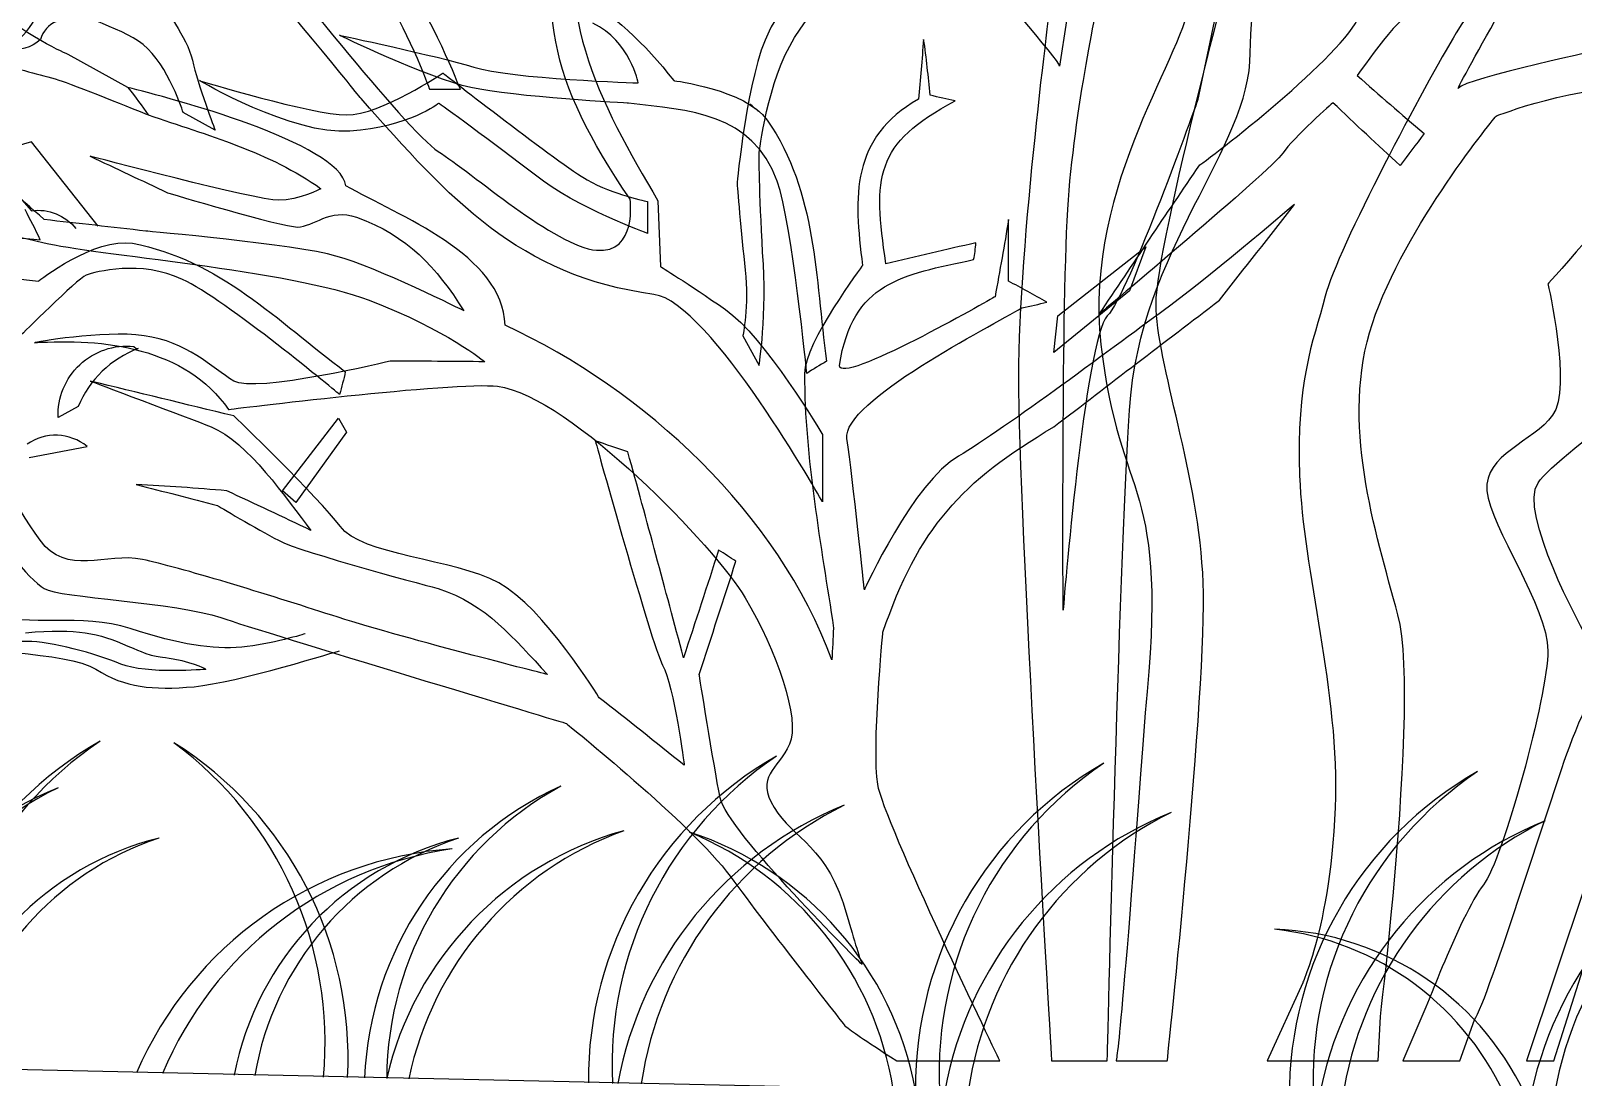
# Model space of a CAD drawing. Header units: millimetres. Extents: x 3633 to 4629, y 3430 to 3787.
# Drawn here: x 4441.1 to 4446.29, y 3465.78 to 3469.3 of the extents above; entities that cross this region are included whole.
import ezdxf

# ---------------------------------------------------------------- set-up
doc = ezdxf.new("R2010")
doc.units = ezdxf.units.MM

# ---------------------------------------------------------------- blocks, each defined once
blk = doc.blocks.new('grass')
at = {"color": 0}
for centre, radius, start, end in [((283.4, 7.6), 250.6, 120.9153, 181.7436), ((299.1, 17.8), 250.6, 125.1975, 184.082), ((498.8, 7.6), 250.6, 120.9153, 181.7436), ((514.5, 17.8), 250.6, 125.1975, 184.082), ((290.9, 7.6), 250.6, 358.2564, 59.0847), ((275.2, 17.8), 250.6, 355.918, 54.8025), ((953.9, 7.6), 250.6, 120.9153, 181.7436), ((969.6, 17.8), 250.6, 125.1975, 184.082), ((1174, 7.6), 250.6, 120.9153, 181.7436), ((1189.7, 17.8), 250.6, 125.1975, 184.082), ((778.4, -4.1), 225.6, 115.7068, 178.9593), ((793.3, 3.8), 225.6, 119.989, 180.9593), ((300.2, -39.5), 250.6, 113.3716, 170.93), ((317.1, -31.4), 250.6, 117.6539, 172.7928), ((441.8, -39.5), 250.6, 113.3716, 170.93), ((458.7, -31.4), 250.6, 117.6539, 172.7928), ((970.7, -39.5), 250.6, 113.3716, 170.93), ((987.6, -31.4), 250.6, 117.6539, 172.7928), ((1190.7, -39.5), 250.6, 113.3716, 170.93), ((1207.6, -31.4), 250.6, 117.6539, 172.7928), ((788.6, -45.9), 225.6, 106.7576, 168.2484), ((804.6, -40.5), 225.6, 111.0398, 169.6613), ((702.6, -45.9), 225.6, 11.7516, 73.2424), ((686.6, -40.5), 225.6, 10.3387, 68.9602), ((465.3, -38.9), 204.5, 105.3788, 169.0232), ((479.8, -34.3), 204.5, 109.661, 170.3333), ((666.7, -34.5), 204.5, 105.3788, 170.2977), ((681.3, -29.9), 204.5, 109.661, 171.6027), ((631.6, -94.2), 250.6, 95.3506, 157.9162), ((650.1, -91.8), 250.6, 99.6328, 158.5173), ((18.2, -79.9), 193.4, 24.414, 89.3231), ((3.8, -79.2), 193.4, 24.1831, 85.0409)]:
    blk.add_arc(centre, radius, start, end, dxfattribs=at)
blk = doc.blocks.new('*U290')
at = {"color": 0}
for points in [[(-858.1, 1092.6, 0.453766), (-900.2, 1073.9, -0.265564), (-935.2, 1064.5, 0.264557), (-895.5, 1137), (-818.3, 1146.3, -0.415939), (-778.6, 1092.6), (-787.9, 1092.6)], [(-839.4, 877.4), (-909.5, 966.3), (-989, 942.9), (-961, 1001.4, 0.323273), (-1040.5, 1003.7), (-1031.1, 989.7, -1.034378), (-1010.1, 947.6), (-1017.1, 928.9, 0.280991), (-942.3, 931.2), (-909.5, 893.8, -0.26123), (-862.8, 875.1)], [(-911.9, 634.3), (-851.1, 646, 0.334427), (-914.2, 648.3)], [(-799.6, 748.8), (-797.3, 748.8, 0.20787), (-860.4, 688), (-881.5, 676.4, -0.455139), (-802, 751.2), (-799.6, 748.8)]]:
    blk.add_lwpolyline(points, format="xyb", dxfattribs=at)
for points in [[(690.4, 0), (721.4, 97.3)], [(505.8, 0), (508.2, 46.8), (509.4, 57.3), (510.8, 69.7), (512.4, 83.8), (514.1, 99.4), (515.9, 116.3), (517.7, 134.5), (519.6, 153.6), (521.5, 173.6), (523.3, 194.3), (525.1, 215.5), (526.8, 237), (528.4, 258.7), (529.8, 280.3), (531.1, 301.8), (532.1, 322.9), (532.9, 343.5), (533.4, 363.4), (533.6, 382.5), (533.4, 400.5), (532.9, 417.3), (532, 432.8), (530.7, 446.7), (528.9, 458.9), (526.6, 469.1)], [(774, 382.4), (773.2, 375.8), (772, 367.8), (770.3, 358.6), (768.1, 348.4), (765.6, 337.2), (762.7, 325.2), (759.5, 312.5), (756, 299.1), (752.3, 285.3), (748.4, 271.1), (744.3, 256.6), (740.2, 242), (736, 227.3), (731.7, 212.8), (727.5, 198.5), (723.4, 184.5), (661.8, 0)], [(591.8, 0), (607.1, 43.3), (608.5, 45.7), (610.3, 49.3), (612.4, 54), (614.7, 59.8), (617.4, 66.5), (620.2, 74), (623.3, 82.4), (626.6, 91.5), (630.1, 101.3), (633.7, 111.7), (637.5, 122.6), (641.3, 133.9), (698.8, 307.3)], [(460.6, 266.3), (460, 253.5), (459.2, 241.2), (458.2, 229.3), (457.2, 217.8), (455.9, 206.9), (454.6, 196.3), (453.2, 186.2), (451.7, 176.6), (450.1, 167.4), (448.5, 158.7), (446.8, 150.5), (445.1, 142.7), (443.4, 135.4), (441.7, 128.5), (440, 122.1), (438.3, 116.2), (436.7, 110.7), (435.2, 105.7), (433.7, 101.2), (432.3, 97.2), (431, 93.6), (429.9, 90.5), (428.9, 87.9), (428, 85.7), (427.3, 84), (426.8, 82.8), (426.5, 82.1), (389, 0)], [(616.4, 185.1), (614.1, 182.1), (611.6, 178.5), (609.1, 174.4), (606.5, 169.9), (603.8, 165), (601, 159.7), (598.2, 154.1), (595.3, 148.3), (592.4, 142.3), (589.5, 136.2), (586.7, 129.9), (583.8, 123.6), (581.1, 117.3), (578.3, 111), (575.7, 104.9), (573.2, 98.9), (570.7, 93), (568.4, 87.5), (566.3, 82.2), (564.2, 77.3), (562.4, 72.7), (560.8, 68.6), (559.4, 65), (556, 56.6), (531.6, 0)], [(0, 0), (108.3, 0)], [(162.5, 0), (221.1, 0)], [(230.3, 0), (284.1, 0)], [(389, 0), (505.8, 0)], [(531.6, 0), (591.8, 0)], [(661.8, 0), (690.4, 0)]]:
    blk.add_lwpolyline(points, dxfattribs=at)
for points, knots in [([(244.3, 684.2), (256, 855.2), (371.4, 959.1), (371.4, 1059.9), (371.4, 1059.9), (371.4, 1160), (422.1, 1334.8), (464.9, 1389.1), (464.9, 1389.1), (507.6, 1443.5), (620, 1587), (620, 1606), (620, 1606), (620, 1625.5), (709.2, 1811.8), (709.2, 1811.8)], [0.2962963, 0.2962963, 0.2962963, 0.2962963, 0.3333333, 0.3333333, 0.3333333, 0.3333333, 0.3703704, 0.3703704, 0.3703704, 0.3703704, 0.4074074, 0.4074074, 0.4074074, 0.4074074, 0.4444444, 0.4444444, 0.4444444, 0.4444444]), ([(330.5, 1273.1), (330.5, 1273.1), (307.3, 1172.3), (307.3, 1117.3), (307.3, 1117.3), (307.3, 1063.5), (195.5, 923.6), (214.4, 753.2)], [0.1, 0.1, 0.1, 0.1, 0.15, 0.15, 0.15, 0.15, 0.2, 0.2, 0.2, 0.2]), ([(321.9, 502.7), (317.7, 615.1), (272.4, 734.3), (272.4, 796), (272.4, 796), (272.4, 858.3), (361.6, 1191.2), (361.6, 1191.2)], [0.4, 0.4, 0.4, 0.4, 0.45, 0.45, 0.45, 0.45000001, 0.5, 0.5, 0.5, 0.5]), ([(-641.4, 1148.4), (-641.4, 1148.4), (-556.5, 1134.4), (-538.2, 1116.1), (-538.2, 1116.1), (-519.9, 1097.7), (-491.1, 1021.4), (-491.1, 1021.4)], [0.3, 0.3, 0.3, 0.3, 0.4, 0.4, 0.4, 0.4, 0.5, 0.5, 0.5, 0.5]), ([(161.9, 1117.9), (161.9, 1117.9), (127.7, 858.3), (127.7, 719), (127.7, 719), (127.7, 579.1), (162.5, 0), (162.5, 0)], [0.14814815, 0.14814815, 0.14814815, 0.14814815, 0.18518519, 0.18518519, 0.18518519, 0.1851852, 0.22222222, 0.22222222, 0.22222222, 0.22222222]), ([(-585.8, 1078.2), (-585.8, 1078.2), (-483.8, 1056.8), (-444.7, 1044.6), (-444.7, 1044.6), (-405.6, 1032.4), (-271.8, 1028.1), (-271.8, 1028.1)], [0.6666667, 0.6666667, 0.6666667, 0.6666667, 0.75, 0.75, 0.75, 0.75, 0.8333333, 0.8333333, 0.8333333, 0.8333333]), ([(-943.2, 1049.5), (-919.4, 1040.3), (-896.8, 1036.6), (-877.2, 1029.9), (-877.2, 1029.9), (-857.7, 1023.2), (-786.8, 994.5), (-786.8, 994.5)], [0.8421053, 0.8421053, 0.8421053, 0.8421053, 0.8947368, 0.8947368, 0.8947368, 0.8947369, 0.9473684, 0.9473684, 0.9473684, 0.9473684]), ([(-733, 1030.5), (-733, 1030.5), (-614.5, 994.5), (-578.5, 994.5), (-578.5, 994.5), (-541.8, 994.5), (-477.1, 1038.5), (-477.1, 1038.5)], [0, 0, 0, 0, 0.1111111, 0.1111111, 0.1111111, 0.1111111, 0.2222222, 0.2222222, 0.2222222, 0.2222222]), ([(838.7, 1041.5), (838.7, 1041.5), (813.1, 972.5), (794.1, 945.6), (794.1, 945.6), (775.2, 918.7), (684.2, 816.7), (684.2, 816.7)], [0.93103448, 0.93103448, 0.93103448, 0.93103448, 0.96551724, 0.96551724, 0.96551724, 0.96551725, 1, 1, 1, 1]), ([(526.6, 469.1), (502.7, 556.5), (465.5, 672.6), (499.7, 775.2), (499.7, 775.2), (533.9, 877.8), (629.8, 993.3), (629.8, 993.3)], [0.36666667, 0.36666667, 0.36666667, 0.36666667, 0.4, 0.4, 0.4, 0.40000001, 0.43333333, 0.43333333, 0.43333333, 0.43333333]), ([(-605.4, 916.9), (-605.4, 916.9), (-628, 904.7), (-650, 904.7), (-650, 904.7), (-672.6, 904.7), (-847.9, 951.1), (-847.9, 951.1)], [0.55172414, 0.55172414, 0.55172414, 0.55172414, 0.56896552, 0.56896552, 0.56896552, 0.56896553, 0.5862069, 0.5862069, 0.5862069, 0.5862069]), ([(-766.6, 912.6), (-766.6, 912.6), (-646.3, 876.6), (-629.8, 876.6), (-629.8, 876.6), (-613.3, 876.6), (-596.2, 896.8), (-568.1, 887)], [0.60344828, 0.60344828, 0.60344828, 0.60344828, 0.62068966, 0.62068966, 0.62068966, 0.62068967, 0.63793103, 0.63793103, 0.63793103, 0.63793103]), ([(-36, 836.3), (-36, 836.3), (-97.1, 755), (-97.1, 722.7), (-97.1, 722.7), (-97.1, 633.5), (-79.4, 541.8), (-66.6, 455.1)], [0.4137931, 0.4137931, 0.4137931, 0.4137931, 0.43103448, 0.43103448, 0.43103448, 0.43103449, 0.44827586, 0.44827586, 0.44827586, 0.44827586]), ([(-697, 714.7), (-719.6, 728.8), (-746.5, 756.3), (-791.1, 762.4), (-791.1, 762.4), (-835.7, 768.5), (-906.5, 755), (-906.5, 755)], [0.84482759, 0.84482759, 0.84482759, 0.84482759, 0.86206897, 0.86206897, 0.86206897, 0.86206898, 0.87931034, 0.87931034, 0.87931034, 0.87931034]), ([(620, 599.3), (623.7, 561.4), (684.2, 477.1), (684.2, 431.3), (684.2, 431.3), (684.2, 384.8), (636.5, 210.1), (616.4, 185.1)], [0.06896552, 0.06896552, 0.06896552, 0.06896552, 0.10344828, 0.10344828, 0.10344828, 0.10344829, 0.13793103, 0.13793103, 0.13793103, 0.13793103]), ([(698.8, 307.3), (725.7, 389.7), (781.3, 494.8), (847.9, 515.6), (847.9, 515.6), (914.5, 536.3), (1022.6, 510.7), (1022.6, 510.7)], [0.24137931, 0.24137931, 0.24137931, 0.24137931, 0.27586207, 0.27586207, 0.27586207, 0.27586208, 0.31034483, 0.31034483, 0.31034483, 0.31034483]), ([(-815.5, 417.2), (-841.8, 428.2), (-890, 441), (-913.9, 441), (-913.9, 441), (-937.7, 441), (-993.3, 442.3), (-1017.1, 457.5), (-1017.1, 457.5), (-1040.9, 472.8), (-1078.2, 514.4), (-1078.2, 514.4)], [0.7894737, 0.7894737, 0.7894737, 0.7894737, 0.8421053, 0.8421053, 0.8421053, 0.8421053, 0.8947368, 0.8947368, 0.8947368, 0.8947369, 0.9473684, 0.9473684, 0.9473684, 0.9473684]), ([(-915.7, 450.2), (-860.1, 455.1), (-839.9, 449.6), (-808.2, 436.2), (-808.2, 436.2), (-776.4, 422.7), (-786.2, 427.6), (-760.5, 422.7), (-760.5, 422.7), (-734.9, 417.8), (-726.3, 411.7), (-726.3, 411.7)], [0.5789474, 0.5789474, 0.5789474, 0.5789474, 0.6315789, 0.6315789, 0.6315789, 0.631579, 0.6842105, 0.6842105, 0.6842105, 0.6842105, 0.7368421, 0.7368421, 0.7368421, 0.7368421]), ([(-36.6, 101.3), (-36.6, 101.3), (-178.4, 241.3), (-185.7, 276.7), (-185.7, 276.7), (-193, 312.2), (-207.7, 406.2), (-207.7, 406.2)], [0.28888889, 0.28888889, 0.28888889, 0.28888889, 0.31111111, 0.31111111, 0.31111111, 0.31111112, 0.33333333, 0.33333333, 0.33333333, 0.33333333])]:
    blk.add_open_spline(points, degree=3, knots=knots, dxfattribs=at)
for points in [[(371.4, 1273.1), (371.4, 1273.1), (315.8, 1009.2), (315.8, 1009.2)], [(-280.4, 905.9), (-366.5, 1032.4), (-381.2, 1106.3), (-344.5, 1248.6)], [(-319.5, 1232.1), (-372.6, 1114.2), (-310.3, 1004.9), (-251.1, 904.1)], [(-5.5, 1215.6), (-5.5, 1215.6), (-111.8, 1128.3), (-134.4, 1082.5)], [(590.1, 1022.6), (582.2, 1011.6), (681.7, 1188.1), (681.7, 1188.1)], [(681.7, 1188.1), (681.7, 1188.1), (618.8, 1132.6), (587.7, 1080.6)], [(-563.2, 1011.6), (-563.2, 1011.6), (-651.2, 1122.2), (-706.8, 1180.2)], [(-673.2, 1174.1), (-655.5, 1158.2), (-516.2, 978), (-482, 956)], [(-465.5, 1182.6), (-371.4, 1150.9), (-294.4, 1109.3), (-234.6, 1030.5)], [(-107.5, 1075.7), (-78.2, 1122.2), (-23.8, 1182.6), (-23.8, 1182.6)], [(171, 1045.8), (171, 1051.9), (94.7, 1136.8), (78.2, 1161.3)], [(-797.2, 1072.1), (-824.7, 1090.4), (-875.4, 1100.2), (-893.1, 1126.4)], [(-774, 1124), (-771.5, 1103.8), (-745.9, 1077.6), (-740.4, 1051.9)], [(-458.8, 1021.4), (-458.8, 1021.4), (-491.8, 1105.7), (-516.8, 1130.7)], [(180.2, 905.3), (188.1, 1009.8), (214.4, 1127.7), (214.4, 1127.7)], [(572.4, 1119.7), (532.7, 1109.3), (506.4, 1066), (483.8, 1036)], [(-871.1, 1058), (-871.1, 1058), (-918.7, 1077.6), (-958.5, 1116.1)], [(318.3, 942), (348.8, 963.3), (489.3, 1075.1), (486.9, 1105.1)], [(-271.8, 1028.1), (-271.8, 1028.1), (-280.4, 1072.1), (-319.5, 1091)], [(178.4, 1093.5), (178.4, 1093.5), (171, 1045.8), (171, 1045.8)], [(-750.1, 996.9), (-752.6, 1004.3), (-769.1, 1053.8), (-797.2, 1072.1)], [(-447.8, 1023.2), (-493.6, 1033.6), (-585.8, 1078.2), (-585.8, 1078.2)], [(-134.4, 1082.5), (-157.6, 1036.6), (-168, 922.4), (-168, 922.4)], [(-144.8, 954.2), (-144.8, 954.2), (-136.2, 1030.5), (-107.5, 1075.7)], [(28.1, 1073.9), (26.3, 1052.5), (24.4, 1031.8), (22.6, 1011)], [(34.8, 1015.3), (33, 1034.8), (31.2, 1054.4), (28.1, 1073.9)], [(587.7, 1080.6), (555.9, 1027.5), (463, 854), (450.2, 803.9)], [(-808.2, 1023.2), (-808.2, 1023.2), (-871.1, 1058), (-871.1, 1058)], [(747.7, 1064.7), (747.7, 1064.7), (598, 1033), (590.1, 1022.6)], [(-740.4, 1051.9), (-734.9, 1026.9), (-716.6, 978.6), (-716.6, 978.6)], [(-477.1, 1038.5), (-477.1, 1038.5), (-353.1, 942), (-325.6, 926.1)], [(-896.1, 884.5), (-950.5, 932.2), (-1004.9, 979.2), (-1059.9, 1027.5)], [(-808.2, 1023.2), (-800.2, 1013.4), (-793.5, 1003.7), (-786.8, 994.5)], [(-579.1, 920), (-585.8, 965.2), (-765.4, 1012.8), (-808.2, 1023.2)], [(-574.8, 977.4), (-635.9, 973.1), (-733, 1030.5), (-733, 1030.5)], [(-491.1, 1021.4), (-491.1, 1021.4), (-458.8, 1021.4), (-458.8, 1021.4)], [(-282.2, 1006.7), (-282.2, 1006.7), (-402.6, 1013.4), (-447.8, 1023.2)], [(-234.6, 1030.5), (-234.6, 1030.5), (-159.4, 1021.4), (-136.2, 989)], [(483.8, 1036), (507, 1015.3), (530.2, 995.1), (554.1, 974.9)], [(629.8, 993.3), (629.8, 993.3), (715.9, 1027.5), (787.4, 1022.6)], [(-481.4, 1006.7), (-481.4, 1006.7), (-513.1, 981.7), (-574.8, 977.4)], [(-255.3, 805.7), (-397.7, 825.3), (-469.1, 905.3), (-563.2, 1011.6)], [(-380, 931), (-423.3, 964.6), (-481.4, 1006.7), (-481.4, 1006.7)], [(-125.8, 924.9), (-152.1, 996.9), (-218.1, 999.4), (-282.2, 1006.7)], [(-145.4, 998.2), (-148.4, 1000.6), (-151.5, 1003), (-154.6, 1006.1)], [(22.6, 1011), (-48.3, 970.1), (-45.8, 909.6), (-36, 836.3)], [(-11.6, 838.1), (-25, 929.7), (-23.8, 964), (61.1, 1009.2)], [(61.1, 1009.2), (52.5, 1011), (44, 1012.8), (34.8, 1015.3)], [(315.8, 1009.2), (315.8, 1009.2), (243.7, 806.3), (221.1, 783.1)], [(458.2, 1007.3), (458.2, 1007.3), (416.6, 970.7), (405.6, 954.2)], [(529, 941.4), (505.2, 962.7), (481.4, 985.3), (458.2, 1007.3)], [(-786.8, 994.5), (-725.1, 973.1), (-659.1, 955.4), (-605.4, 916.9)], [(-716.6, 978.6), (-716.6, 978.6), (-750.1, 996.9), (-750.1, 996.9)], [(-136.2, 989), (-83.7, 912), (-86.1, 824.1), (-73.9, 735.5)], [(554.1, 974.9), (545.5, 963.3), (537, 952.3), (529, 941.4)], [(-847.9, 951.1), (-821, 938.3), (-793.5, 925.5), (-766.6, 912.6)], [(-482, 956), (-447.2, 934), (-358.6, 855.8), (-315.8, 852.2)], [(-141.1, 849.7), (-144.8, 914.5), (-144.8, 954.2), (-144.8, 954.2)], [(405.6, 954.2), (394, 937.1), (212.6, 785), (212.6, 785)], [(212.6, 785), (248, 837.5), (282.8, 890), (318.3, 942)], [(-262.1, 869.9), (-262.1, 869.9), (-336.6, 896.8), (-380, 931)], [(-325.6, 926.1), (-298.1, 910.8), (-262.1, 903.5), (-262.1, 903.5)], [(-94.7, 722.7), (-94.7, 722.7), (-110, 879), (-125.8, 924.9)], [(-411.7, 773.4), (-414.2, 847.9), (-523.5, 888.2), (-579.1, 920)], [(-168, 922.4), (-168, 922.4), (-163.7, 868.7), (-159.4, 831.4)], [(-900.4, 863.2), (-905.3, 874.2), (-910.8, 884.5), (-916.3, 894.9)], [(-315.8, 852.2), (-272.4, 848.5), (-280.4, 905.9), (-280.4, 905.9)], [(-262.1, 903.5), (-262.1, 903.5), (-262.1, 869.9), (-262.1, 869.9)], [(-251.1, 904.1), (-251.1, 904.1), (-248.6, 835.1), (-248.6, 835.1)], [(174.7, 474), (174.7, 474), (172.9, 800.9), (180.2, 905.3)], [(417.8, 900.4), (417.8, 900.4), (340.3, 833.8), (286.5, 793.5)], [(339, 799.6), (365.3, 833.2), (391.6, 866.8), (417.8, 900.4)], [(-1048.9, 848.5), (-1028.1, 877.2), (-932.8, 866.2), (-900.4, 863.2)], [(-987.2, 876.6), (-987.2, 876.6), (-944.4, 871.7), (-896.1, 860.1)], [(-789.2, 872.3), (-824.7, 876.6), (-860.7, 880.3), (-896.1, 884.5)], [(-568.1, 887), (-513.7, 867.4), (-484.4, 834.4), (-455.1, 788.6)], [(117.3, 884.5), (113, 857.7), (108.1, 830.8), (103.2, 803.3)], [(117.3, 819.8), (117.3, 841.8), (117.3, 863.2), (117.3, 884.5)], [(-902.3, 819.8), (-902.3, 819.8), (-843, 866.2), (-803.3, 859.5)], [(-896.1, 860.1), (-848.5, 847.9), (-635.9, 831.4), (-554.7, 799.6)], [(-803.3, 859.5), (-712.3, 842.4), (-650.6, 777.6), (-579.7, 724.5)], [(-589.5, 846.1), (-631, 858.3), (-789.2, 872.3), (-789.2, 872.3)], [(83.1, 860.1), (51.9, 852.8), (20.2, 845.4), (-11.6, 838.1)], [(80.6, 842.4), (81.9, 847.9), (82.5, 854), (83.1, 860.1)], [(-455.1, 788.6), (-455.1, 788.6), (-546.7, 834.4), (-589.5, 846.1)], [(-144.8, 731.2), (-144.8, 731.2), (-136.2, 785), (-141.1, 849.7)], [(169.2, 783.1), (169.2, 783.1), (261.5, 855.8), (261.5, 855.8)], [(261.5, 855.8), (261.5, 855.8), (244.3, 809.4), (244.3, 809.4)], [(-1172.9, 764.2), (-1085.5, 807.6), (-1000.6, 832.6), (-902.3, 819.8)], [(-750.8, 821.6), (-794.7, 842.4), (-842.4, 829.6), (-852.2, 825.9)], [(-248.6, 835.1), (-248.6, 835.1), (-220.5, 818), (-180.2, 789.9)], [(-159.4, 831.4), (-155.2, 793.5), (-161.9, 762.4), (-161.9, 762.4)], [(-60.5, 731.2), (-46.4, 819.2), (4.9, 825.9), (80.6, 842.4)], [(-852.2, 825.9), (-861.9, 821.6), (-920.6, 763), (-920.6, 763)], [(-585.8, 700.7), (-585.8, 700.7), (-706.2, 800.9), (-750.8, 821.6)], [(157.6, 797.8), (144.2, 805.1), (130.7, 812.5), (117.3, 819.8)], [(684.2, 816.7), (684.2, 816.7), (709.8, 707.4), (689.1, 678.7)], [(-554.7, 799.6), (-472.8, 768.5), (-433.1, 734.9), (-433.1, 734.9)], [(-78.2, 587.7), (-78.2, 587.7), (-196.7, 798.4), (-255.3, 805.7)], [(103.2, 803.3), (97.7, 800.2), (-60.5, 709.2), (-60.5, 731.2)], [(131.3, 791.7), (140.5, 793.5), (149.1, 795.4), (157.6, 797.8)], [(244.3, 809.4), (244.3, 809.4), (164.9, 744.7), (164.9, 744.7)], [(164.9, 666.5), (223, 711.1), (281, 755.6), (339, 799.6)], [(450.2, 803.9), (436.8, 753.8), (419.7, 714.7), (423.3, 615.1)], [(-180.2, 789.9), (-139.3, 761.8), (-78.2, 658.5), (-78.2, 658.5)], [(-52.5, 654.2), (-58, 693.3), (99, 772.1), (131.3, 791.7)], [(286.5, 793.5), (232.1, 753.8), (113, 664), (64.8, 635.9)], [(164.9, 744.7), (164.9, 744.7), (169.2, 783.1), (169.2, 783.1)], [(221.1, 783.1), (197.9, 759.9), (174.7, 474), (174.7, 474)], [(-68.4, 421.5), (-124.6, 575.4), (-265.1, 705.6), (-411.7, 773.4)], [(-161.9, 762.4), (-161.9, 762.4), (-144.8, 731.2), (-144.8, 731.2)], [(-906.5, 755), (-833.8, 759.9), (-747.7, 750.1), (-702.5, 684.8)], [(214.4, 753.2), (234, 582.2), (287.1, 613.9), (260.8, 365.9)], [(673.8, 607.8), (695.2, 639), (863.8, 756.3), (863.8, 756.3)], [(-532.7, 735.5), (-532.7, 735.5), (-675, 701.3), (-697, 714.7)], [(-433.1, 734.9), (-466.1, 735.5), (-499.7, 735.5), (-532.7, 735.5)], [(-73.9, 735.5), (-81.2, 731.2), (-88, 727.5), (-94.7, 722.7)], [(-697, 678.1), (-747.1, 690.3), (-797.8, 702.5), (-847.9, 714.7)], [(-847.9, 714.7), (-847.9, 714.7), (-744.7, 676.2), (-720.8, 666.5)], [(-702.5, 684.8), (-702.5, 684.8), (-463.7, 714.7), (-419.7, 709.2)], [(-579.7, 724.5), (-581.5, 716.6), (-583.4, 708.6), (-585.8, 700.7)], [(-419.7, 709.2), (-342.7, 698.8), (-190, 538.8), (-159.4, 486.9)], [(221.1, 0), (221.1, 0), (233.4, 513.1), (244.3, 684.2)], [(-720.8, 666.5), (-682.3, 651.2), (-641.4, 590.7), (-615.8, 557.7)], [(-585.2, 562), (-607.2, 591.9), (-697, 678.1), (-697, 678.1)], [(-645.7, 599.3), (-645.7, 599.3), (-587, 675.6), (-587, 675.6)], [(-587, 675.6), (-587, 675.6), (-578.5, 661), (-578.5, 661)], [(-14.7, 450.8), (22.6, 559.6), (67.8, 609.6), (164.9, 666.5)], [(689.1, 678.7), (668.9, 650.6), (617, 637.7), (620, 599.3)], [(-578.5, 661), (-578.5, 661), (-631.6, 587), (-631.6, 587)], [(-317, 651.8), (-317, 651.8), (-257.8, 438), (-246.2, 416)], [(-282.8, 640.2), (-293.8, 643.9), (-305.4, 648.1), (-317, 651.8)], [(-78.2, 658.5), (-78.2, 658.5), (-78.2, 587.7), (-78.2, 587.7)], [(-34.2, 495.4), (-34.2, 495.4), (-46.4, 611.5), (-52.5, 654.2)], [(-900.4, 547.3), (-928.5, 585.2), (-957.2, 646.3), (-957.2, 646.3)], [(-224.2, 423.9), (-243.7, 496), (-262.7, 568.1), (-282.8, 640.2)], [(64.8, 635.9), (17.1, 608.4), (-34.2, 495.4), (-34.2, 495.4)], [(-799.6, 606), (-770.9, 598.7), (-742.8, 591.3), (-714.1, 584)], [(-704.3, 599.3), (-736.1, 602.3), (-767.9, 604.2), (-799.6, 606)], [(423.3, 615.1), (426.4, 515.6), (465.5, 388.5), (460.6, 266.3)], [(721.4, 452), (721.4, 452), (652.4, 577.3), (673.8, 607.8)], [(-714.1, 584), (-714.1, 584), (-672.6, 558.9), (-650, 547.3)], [(-615.8, 557.7), (-645.1, 571.8), (-675, 585.8), (-704.3, 599.3)], [(-631.6, 587), (-631.6, 587), (-645.7, 599.3), (-645.7, 599.3)], [(-954.8, 581.5), (-949.3, 549.8), (-912.6, 506.4), (-896.1, 496.6)], [(-418.4, 502.7), (-465.5, 527.8), (-563.2, 531.5), (-585.2, 562)], [(-792.9, 527.2), (-831.4, 535.1), (-872.9, 508.9), (-900.4, 547.3)], [(-650, 547.3), (-628, 535.1), (-482, 496.6), (-482, 496.6)], [(-187.5, 537), (-199.1, 499.7), (-212, 461.8), (-224.2, 423.9)], [(-169.2, 525.3), (-175.3, 529), (-180.8, 533.3), (-187.5, 537)], [(-593.8, 468.5), (-659.7, 489.9), (-755, 519.2), (-792.9, 527.2)], [(-207.7, 406.2), (-194.9, 445.9), (-182, 485.6), (-169.2, 525.3)], [(-312.8, 381.8), (-312.8, 381.8), (-371.4, 477.1), (-418.4, 502.7)], [(284.1, 0), (284.1, 0), (326.2, 391), (321.9, 502.7)], [(-896.1, 496.6), (-880.9, 486.9), (-756.9, 482), (-710.4, 466.1)], [(-482, 496.6), (-431.3, 480.1), (-403.2, 444.7), (-367.1, 406.2)], [(-159.4, 486.9), (-127.1, 431.9), (-100.8, 359.2), (-113, 332.9)], [(-805.7, 454.5), (-858.3, 471.6), (-912.6, 455.1), (-953, 470.4)], [(-688.5, 434.9), (-719.6, 432.5), (-752.6, 437.4), (-805.7, 454.5)], [(-710.4, 466.1), (-664.6, 450.2), (-347.6, 354.9), (-347.6, 354.9)], [(-367.1, 406.2), (-367.1, 406.2), (-527.2, 446.5), (-593.8, 468.5)], [(-66.6, 455.1), (-67.2, 444.1), (-67.8, 433.1), (-68.4, 421.5)], [(-1015.3, 443.5), (-978, 428.2), (-872.3, 431.3), (-841.8, 411.7)], [(-621.9, 449), (-621.9, 449), (-657.9, 438), (-688.5, 434.9)], [(-20.2, 290.8), (-26.3, 328.6), (-14.7, 450.8), (-14.7, 450.8)], [(-738.5, 393.4), (-693.9, 397.7), (-585.8, 431.3), (-585.8, 431.3)], [(-841.8, 411.7), (-810.6, 392.2), (-783.1, 389.7), (-738.5, 393.4)], [(-726.3, 411.7), (-726.3, 411.7), (-788.6, 406.2), (-815.5, 417.2)], [(-246.2, 416), (-234, 394), (-223.6, 310.9), (-223.6, 310.9)], [(-223.6, 310.9), (-253.5, 334.8), (-282.8, 358.6), (-312.8, 381.8)], [(260.8, 365.9), (234, 0), (230.3, 0), (230.3, 0)], [(-347.6, 354.9), (-347.6, 354.9), (-215, 248.6), (-175.3, 194.3)], [(-113, 332.9), (-124.6, 306.7), (-149.7, 298.7), (-128.9, 266.3)], [(108.3, 0), (108.3, 0), (-14, 252.3), (-20.2, 290.8)], [(-128.9, 266.3), (-109.3, 234), (-72.1, 225.4), (-52.5, 153.3)], [(-175.3, 194.3), (-135, 139.3), (-54.4, 36.7), (-54.4, 36.7)], [(-52.5, 153.3), (-45.6, 128.4), (-37.2, 102.5), (-36.6, 101.3)], [(-54.4, 36.7), (-45.8, 30.5), (-37.9, 24.4), (0, 0)]]:
    blk.add_open_spline(points, degree=3, dxfattribs=at)

msp = doc.modelspace()

# ---------------------------------------------------------------- linework, layer by layer
at = {"color": 0}
msp.add_lwpolyline([(4439.6276, 3465.8437), (4486.925, 3464.7948)], dxfattribs=at)

# ---------------------------------------------------------------- block references
at = {"color": 0, "xscale": 0.003200000000069849, "yscale": 0.003200000000069849, "zscale": 0.003200000000069849}
msp.add_blockref('*U290', (4444.0169, 3465.8394), dxfattribs=at)
at = {"color": 0, "xscale": 0.005, "yscale": 0.005, "zscale": 0.005, "rotation": 358.7318169497224}
for p in [(4439.4631, 3465.8437), (4445.1722, 3465.7173)]:
    msp.add_blockref('grass', p, dxfattribs=at)

doc.saveas('drawing.dxf')
